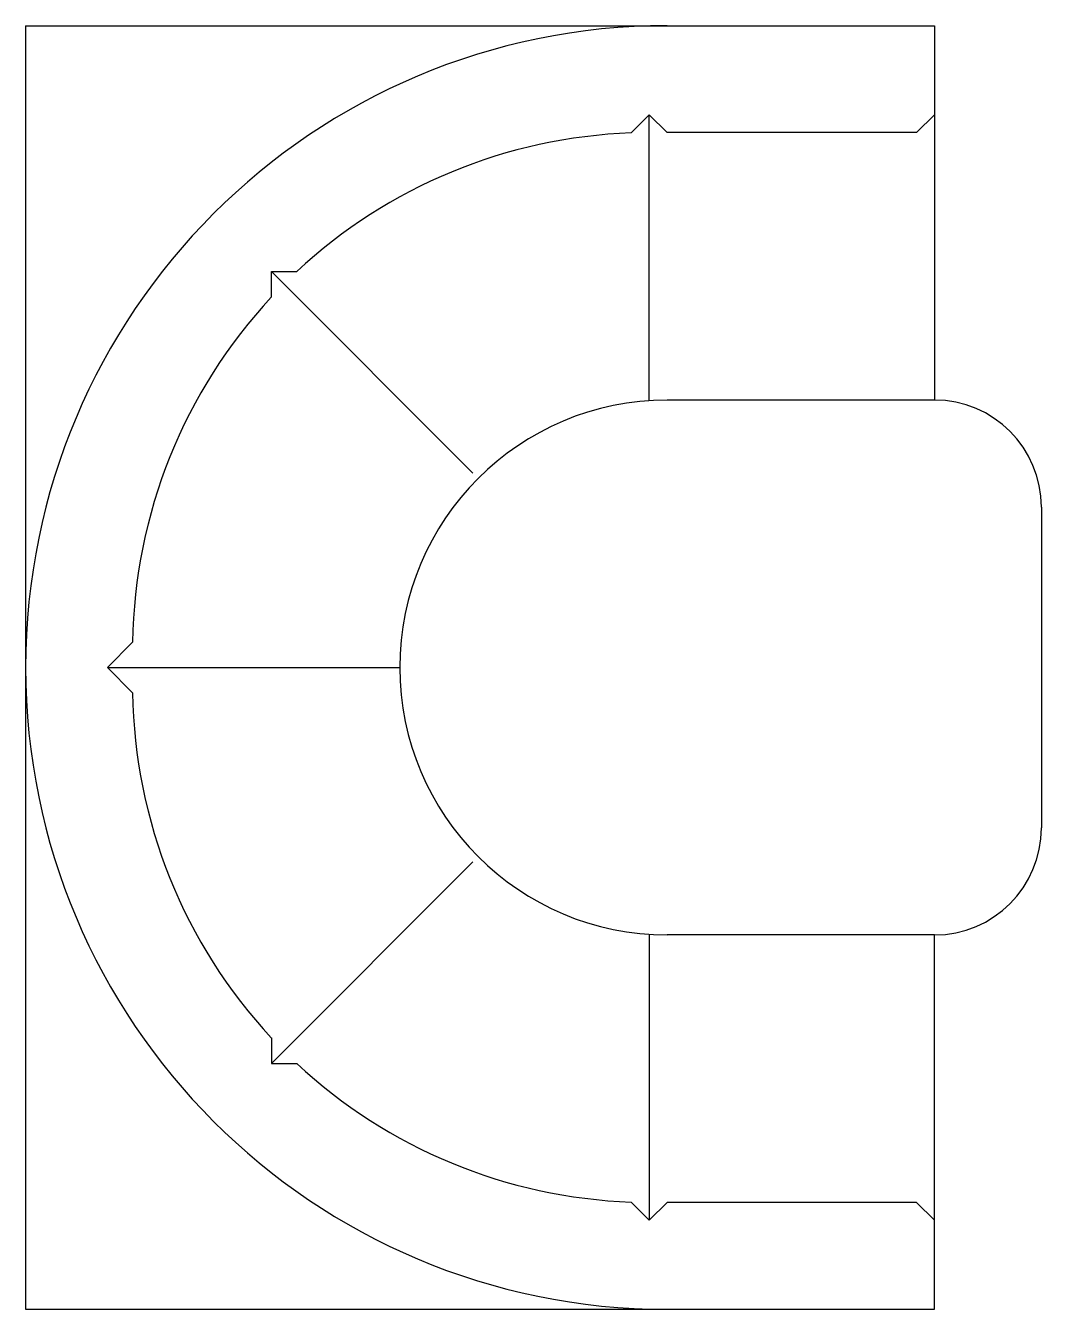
# Model space of a CAD drawing. Extents: x 0 to 1.45, y 0 to 1.83.
import ezdxf

# ---------------------------------------------------------------- set-up
doc = ezdxf.new("R2010")
doc.units = 0
doc.header["$LTSCALE"] = 1.2
doc.layers.get('0').update_dxf_attribs({"linetype": 'CONTINUOUS'})

msp = doc.modelspace()

# ---------------------------------------------------------------- linework, layer by layer
at = {"color": 0}
for p, q in [((0, 1.8288), (0.9144, 1.8288)), ((0, 1.8288), (0, 0)), ((0.9144, 1.8288), (1.2954, 1.8288)), ((1.2954, 1.8288), (1.2954, 1.7018)), ((0.889, 1.7018), (0.8631, 1.6759)), ((0.889, 1.2954), (0.889, 1.7018)), ((0.9144, 1.6764), (0.889, 1.7018)), ((1.27, 1.6764), (1.2954, 1.7018)), ((1.2954, 1.7018), (1.2954, 1.2954)), ((1.27, 1.6764), (0.9144, 1.6764)), ((0.6376, 1.1912), (0.3502, 1.4786)), ((0.3502, 1.4786), (0.3867, 1.4786)), ((0.3502, 1.4421), (0.3502, 1.4786)), ((1.2954, 1.2954), (0.9144, 1.2954)), ((1.4478, 1.143), (1.4478, 0.6858)), ((0.1525, 0.9504), (0.1165, 0.9144)), ((0.1165, 0.9144), (0.1525, 0.8784)), ((0.1165, 0.9144), (0.5334, 0.9144)), ((0.6376, 0.6376), (0.3502, 0.3502)), ((0.889, 0.5334), (0.889, 0.127)), ((1.2954, 0.5334), (0.9144, 0.5334)), ((1.2954, 0.127), (1.2954, 0.5334)), ((0.3502, 0.3867), (0.3502, 0.3502)), ((0.3502, 0.3502), (0.3867, 0.3502)), ((0.889, 0.127), (0.8631, 0.1529)), ((0.9144, 0.1524), (0.889, 0.127)), ((1.27, 0.1524), (0.9144, 0.1524)), ((1.27, 0.1524), (1.2954, 0.127)), ((1.2954, 0), (1.2954, 0.127)), ((0, 0), (0.9144, 0)), ((0.9144, 0), (1.2954, 0))]:
    msp.add_line(p, q, dxfattribs=at)
for centre, radius, start, end in [((0.9144, 0.9144), 0.9144, 90, 270), ((0.889, 0.9398), 0.7366, 92.0114, 132.9886), ((0.889, 0.9398), 0.7366, 137.0114, 179.1757), ((0.9144, 0.9144), 0.381, 90, 270), ((1.2954, 1.143), 0.1524, 0, 90), ((0.889, 0.889), 0.7366, 180.8243, 222.9886), ((1.2954, 0.6858), 0.1524, 270, 0), ((0.889, 0.889), 0.7366, 227.0114, 267.9886)]:
    msp.add_arc(centre, radius, start, end, dxfattribs=at)

doc.saveas('drawing.dxf')
